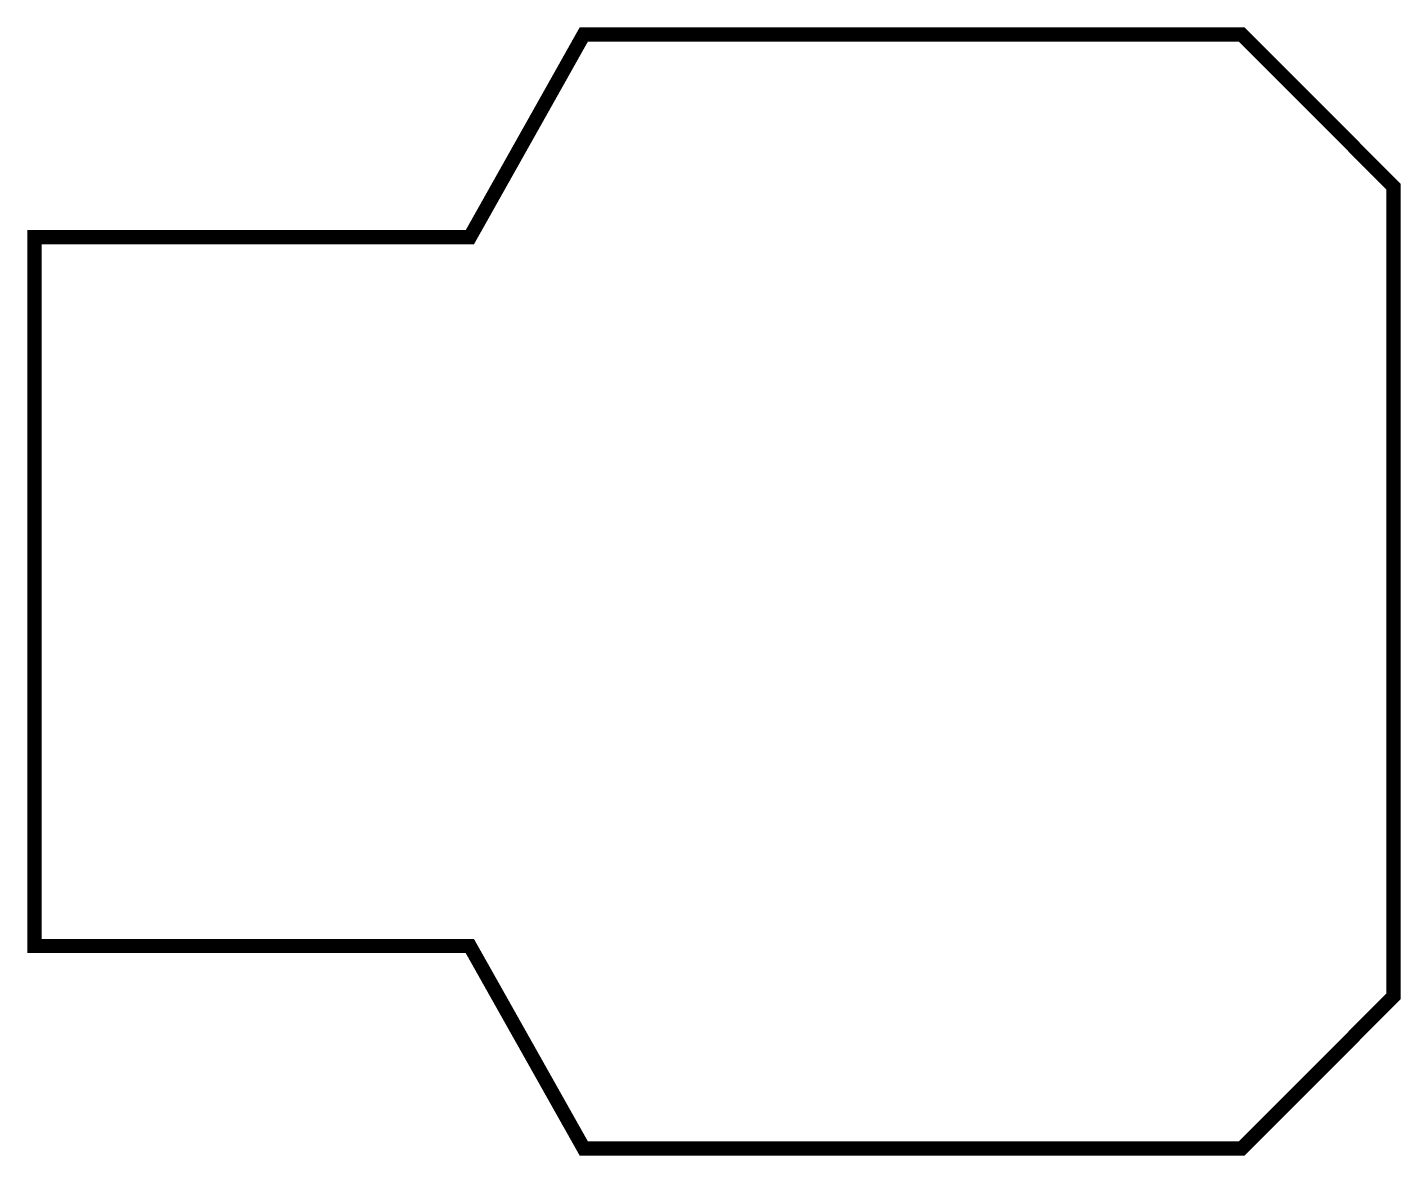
# Model space of a CAD drawing. Extents: x -0.003 to 0.531, y -0.003 to 0.436.
import ezdxf

# ---------------------------------------------------------------- set-up
doc = ezdxf.new("R2010")
doc.units = 0
doc.layers.add('Board_Outline', color=17, linetype='CONTINUOUS')

msp = doc.modelspace()

# ---------------------------------------------------------------- linework, layer by layer
at = {"layer": 'Board_Outline', "linetype": 'CONTINUOUS', "const_width": 0.0055}
msp.add_lwpolyline([(0.1693, 0.0787), (0.2136, 0), (0.4695, 0), (0.5285, 0.0591), (0.5285, 0.374), (0.4695, 0.4331), (0.2136, 0.4331), (0.1693, 0.3543), (0, 0.3543), (0, 0.0787), (0.1693, 0.0787)], dxfattribs=at)

doc.saveas('drawing.dxf')
